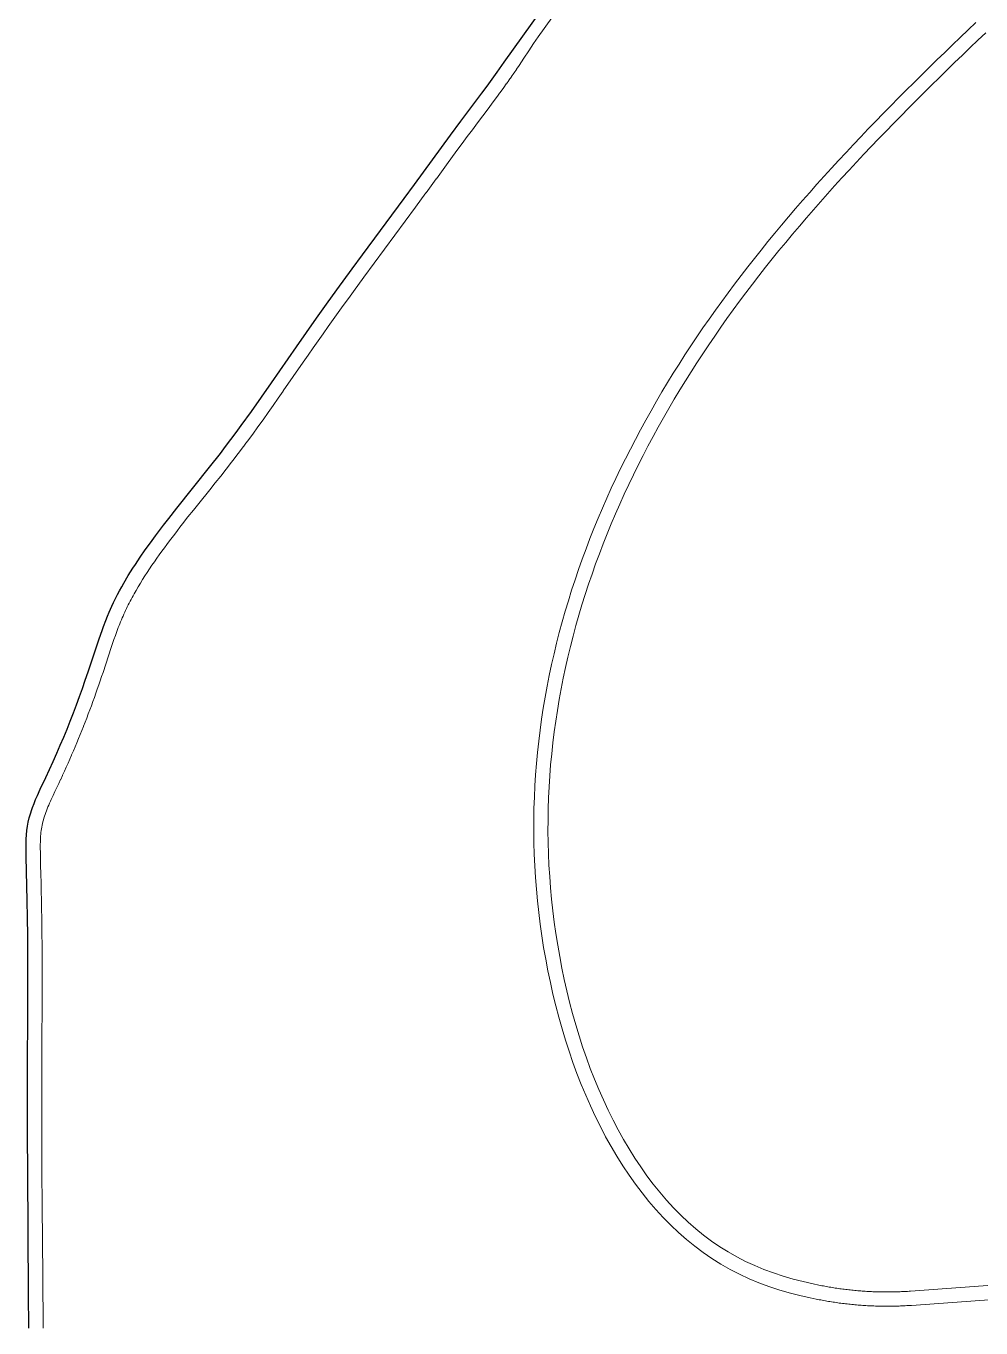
# Model space of a CAD drawing. Extents: x 709175 to 711772, y 7862468 to 7865374.
# Drawn here: x 709584.9 to 709920.1, y 7863947.5 to 7864404.4 of the extents above; entities that cross this region are included whole.
import ezdxf

# ---------------------------------------------------------------- set-up
doc = ezdxf.new("R2010")
doc.units = 0
doc.layers.add('Perimetro', color=1, linetype='Continuous')
doc.layers.add('TALHÕES', color=3, linetype='Continuous', lineweight=9, true_color=0x00ff00)

msp = doc.modelspace()

# ---------------------------------------------------------------- linework, layer by layer
at = {"layer": 'Perimetro', "color": 1}
msp.add_lwpolyline([(709585.92, 7863947.35), (709585.85, 7863959.61), (709585.52, 7864002.5), (709585.45, 7864014.75), (709585.44, 7864020.88), (709585.44, 7864033.15), (709585.59, 7864063.82), (709585.59, 7864073.02), (709585.57, 7864079.14), (709585.53, 7864085.26), (709585.45, 7864091.37), (709585.33, 7864097.48), (709584.98, 7864112.81), (709584.95, 7864114.36), (709584.93, 7864116.68), (709584.98, 7864118.99), (709585.07, 7864120.51), (709585.21, 7864122.03), (709585.41, 7864123.54), (709585.69, 7864125.03), (709586.04, 7864126.5), (709586.45, 7864127.96), (709586.93, 7864129.41), (709587.18, 7864130.13), (709587.73, 7864131.56), (709588.31, 7864132.99), (709588.93, 7864134.4), (709589.9, 7864136.52), (709591.9, 7864140.72), (709593.21, 7864143.53), (709594.49, 7864146.34), (709595.74, 7864149.16), (709596.96, 7864151.98), (709598.15, 7864154.8), (709599.31, 7864157.64), (709600.44, 7864160.48), (709601.55, 7864163.32), (709602.63, 7864166.18), (709603.69, 7864169.05), (709604.73, 7864171.92), (709605.74, 7864174.8), (709606.73, 7864177.7), (709610.59, 7864189.35), (709611.6, 7864192.24), (709612.13, 7864193.68), (709612.94, 7864195.83), (709613.51, 7864197.25), (709614.1, 7864198.66), (709615.03, 7864200.76), (709615.68, 7864202.14), (709616.35, 7864203.52), (709617.05, 7864204.88), (709617.76, 7864206.23), (709618.5, 7864207.58), (709619.26, 7864208.91), (709620.82, 7864211.55), (709622.46, 7864214.15), (709623.29, 7864215.44), (709625.01, 7864218), (709626.76, 7864220.52), (709628.56, 7864223.02), (709630.38, 7864225.5), (709633.15, 7864229.18), (709635.02, 7864231.61), (709637.86, 7864235.22), (709649.34, 7864249.57), (709653.12, 7864254.39), (709654.99, 7864256.81), (709656.84, 7864259.25), (709658.67, 7864261.7), (709660.48, 7864264.17), (709664.06, 7864269.14), (709667.6, 7864274.14), (709671.1, 7864279.17), (709679.82, 7864291.79), (709683.32, 7864296.82), (709686.85, 7864301.83), (709690.42, 7864306.82), (709694.01, 7864311.78), (709699.43, 7864319.21), (709703.06, 7864324.14), (709717.64, 7864343.85), (709721.27, 7864348.79), (709733.93, 7864366.11), (709737.57, 7864371.04), (709744.9, 7864380.84), (709746.73, 7864383.3), (709748.54, 7864385.77), (709750.32, 7864388.26), (709752.72, 7864391.72), (709808.97, 7864470.2)], dxfattribs=at)
at = {"layer": 'TALHÕES'}
for points in [[(709590.92, 7863947.37), (709590.89, 7863953.5), (709590.89, 7863953.5), (709590.85, 7863959.63), (709590.85, 7863959.64), (709590.81, 7863965.77), (709590.81, 7863965.77), (709590.71, 7863978.03), (709590.61, 7863990.28), (709590.52, 7864002.52), (709590.48, 7864008.64), (709590.45, 7864014.76), (709590.44, 7864020.88), (709590.43, 7864027), (709590.44, 7864033.12), (709590.47, 7864039.25), (709590.53, 7864051.53), (709590.56, 7864057.66), (709590.56, 7864057.67), (709590.59, 7864063.8), (709590.59, 7864063.81), (709590.6, 7864069.94), (709590.6, 7864069.95), (709590.59, 7864073.01), (709590.59, 7864073.02), (709590.59, 7864076.08), (709590.59, 7864076.09), (709590.57, 7864079.15), (709590.57, 7864079.17), (709590.55, 7864082.22), (709590.55, 7864082.24), (709590.53, 7864085.29), (709590.53, 7864085.31), (709590.49, 7864088.36), (709590.49, 7864088.38), (709590.45, 7864091.43), (709590.45, 7864091.45), (709590.39, 7864094.5), (709590.39, 7864094.52), (709590.33, 7864097.57), (709590.33, 7864097.58), (709590.27, 7864100.64), (709590.27, 7864100.65), (709590.19, 7864103.7), (709590.12, 7864106.78), (709590.05, 7864109.85), (709589.98, 7864112.9), (709589.95, 7864114.39), (709589.93, 7864115.88), (709589.93, 7864116.61), (709589.94, 7864117.32), (709589.95, 7864118.02), (709589.98, 7864118.71), (709590.01, 7864119.4), (709590.05, 7864120.07), (709590.11, 7864120.73), (709590.17, 7864121.38), (709590.25, 7864122.02), (709590.34, 7864122.65), (709590.44, 7864123.27), (709590.56, 7864123.89), (709590.7, 7864124.52), (709590.86, 7864125.15), (709591.03, 7864125.78), (709591.21, 7864126.42), (709591.41, 7864127.06), (709591.63, 7864127.71), (709591.86, 7864128.36), (709592.1, 7864129.01), (709592.36, 7864129.66), (709592.62, 7864130.32), (709592.9, 7864130.99), (709593.19, 7864131.66), (709593.48, 7864132.33), (709593.78, 7864132.99), (709594.41, 7864134.36), (709595.07, 7864135.76), (709595.74, 7864137.17), (709596.41, 7864138.57), (709596.42, 7864138.59), (709597.08, 7864139.99), (709597.09, 7864140.01), (709597.74, 7864141.41), (709597.75, 7864141.44), (709598.4, 7864142.84), (709598.41, 7864142.86), (709599.04, 7864144.27), (709599.05, 7864144.29), (709599.68, 7864145.7), (709599.69, 7864145.72), (709600.31, 7864147.13), (709600.32, 7864147.15), (709600.93, 7864148.56), (709600.94, 7864148.58), (709601.55, 7864149.99), (709601.56, 7864150.02), (709602.16, 7864151.43), (709602.16, 7864151.45), (709602.76, 7864152.86), (709602.76, 7864152.89), (709603.35, 7864154.3), (709603.36, 7864154.32), (709603.93, 7864155.74), (709603.94, 7864155.76), (709604.51, 7864157.18), (709604.52, 7864157.2), (709605.09, 7864158.62), (709605.09, 7864158.64), (709605.65, 7864160.07), (709605.66, 7864160.09), (709606.21, 7864161.51), (709606.22, 7864161.53), (709606.76, 7864162.96), (709606.77, 7864162.98), (709607.31, 7864164.41), (709607.32, 7864164.43), (709607.85, 7864165.86), (709607.85, 7864165.88), (709608.38, 7864167.31), (709608.39, 7864167.33), (709608.91, 7864168.77), (709608.92, 7864168.79), (709609.43, 7864170.23), (709609.44, 7864170.24), (709609.95, 7864171.69), (709609.95, 7864171.7), (709610.46, 7864173.15), (709610.46, 7864173.17), (709610.96, 7864174.61), (709610.97, 7864174.63), (709611.46, 7864176.08), (709611.47, 7864176.1), (709611.95, 7864177.54), (709611.96, 7864177.57), (709612.92, 7864180.49), (709612.93, 7864180.5), (709613.88, 7864183.4), (709614.83, 7864186.28), (709615.31, 7864187.7), (709615.8, 7864189.11), (709616.29, 7864190.51), (709616.8, 7864191.89), (709617.32, 7864193.29), (709617.59, 7864193.97), (709617.86, 7864194.65), (709618.13, 7864195.33), (709618.4, 7864196), (709618.68, 7864196.66), (709618.97, 7864197.32), (709619.26, 7864197.98), (709619.56, 7864198.64), (709619.86, 7864199.29), (709620.17, 7864199.95), (709620.48, 7864200.6), (709620.81, 7864201.25), (709621.13, 7864201.89), (709621.46, 7864202.54), (709621.8, 7864203.18), (709622.15, 7864203.83), (709622.5, 7864204.47), (709622.85, 7864205.11), (709623.21, 7864205.75), (709623.56, 7864206.36), (709624.3, 7864207.63), (709625.06, 7864208.89), (709625.84, 7864210.15), (709626.64, 7864211.41), (709627.45, 7864212.66), (709628.27, 7864213.9), (709629.11, 7864215.14), (709629.96, 7864216.38), (709630.83, 7864217.61), (709631.7, 7864218.84), (709632.58, 7864220.06), (709633.47, 7864221.28), (709634.37, 7864222.5), (709635.28, 7864223.71), (709636.19, 7864224.92), (709637.11, 7864226.12), (709638.03, 7864227.32), (709638.96, 7864228.52), (709639.89, 7864229.71), (709641.77, 7864232.1), (709643.67, 7864234.49), (709645.58, 7864236.88), (709649.41, 7864241.66), (709651.33, 7864244.05), (709651.34, 7864244.06), (709653.24, 7864246.45), (709653.26, 7864246.47), (709655.15, 7864248.86), (709655.17, 7864248.89), (709657.05, 7864251.3), (709657.07, 7864251.32), (709658.01, 7864252.53), (709658.02, 7864252.54), (709658.95, 7864253.76), (709658.96, 7864253.77), (709659.89, 7864254.99), (709659.9, 7864255.01), (709660.82, 7864256.23), (709660.83, 7864256.25), (709661.75, 7864257.47), (709661.76, 7864257.49), (709662.67, 7864258.71), (709662.69, 7864258.73), (709664.5, 7864261.2), (709664.52, 7864261.22), (709666.32, 7864263.7), (709666.33, 7864263.73), (709668.12, 7864266.22), (709668.13, 7864266.24), (709669.91, 7864268.74), (709669.92, 7864268.75), (709671.68, 7864271.26), (709671.69, 7864271.27), (709673.45, 7864273.79), (709673.46, 7864273.8), (709675.21, 7864276.32), (709675.21, 7864276.33), (709678.7, 7864281.37), (709682.18, 7864286.42), (709683.92, 7864288.93), (709685.66, 7864291.44), (709687.41, 7864293.94), (709689.16, 7864296.43), (709690.92, 7864298.92), (709692.69, 7864301.41), (709694.47, 7864303.89), (709696.26, 7864306.37), (709698.05, 7864308.84), (709699.84, 7864311.3), (709703.45, 7864316.24), (709707.08, 7864321.17), (709710.72, 7864326.09), (709714.37, 7864331.02), (709718.01, 7864335.94), (709718.02, 7864335.95), (709721.66, 7864340.88), (709721.66, 7864340.88), (709725.29, 7864345.82), (709725.3, 7864345.83), (709728.92, 7864350.78), (709728.93, 7864350.79), (709732.54, 7864355.74), (709736.14, 7864360.68), (709737.95, 7864363.14), (709739.75, 7864365.6), (709741.57, 7864368.04), (709743.39, 7864370.48), (709747.07, 7864375.38), (709747.07, 7864375.39), (709748.9, 7864377.83), (709748.92, 7864377.85), (709750.74, 7864380.31), (709750.75, 7864380.33), (709751.66, 7864381.57), (709751.67, 7864381.58), (709752.57, 7864382.82), (709752.59, 7864382.84), (709753.48, 7864384.08), (709753.5, 7864384.1), (709754.39, 7864385.35), (709754.4, 7864385.37), (709755.29, 7864386.63), (709755.3, 7864386.66), (709756.18, 7864387.92), (709756.2, 7864387.94), (709757.07, 7864389.21), (709757.09, 7864389.24), (709757.95, 7864390.52), (709757.97, 7864390.55), (709758.82, 7864391.83), (709758.83, 7864391.85), (709759.69, 7864393.14), (709759.69, 7864393.15), (709761.38, 7864395.73), (709762.22, 7864397), (709763.06, 7864398.26), (709763.89, 7864399.5), (709764.66, 7864400.63), (709809.89, 7864463.63)], [(709918.32, 7864405.7), (709915.57, 7864403.07), (709912.82, 7864400.44), (709910.08, 7864397.81), (709907.35, 7864395.16), (709904.63, 7864392.51), (709901.91, 7864389.86), (709899.2, 7864387.2), (709896.5, 7864384.52), (709893.81, 7864381.85), (709891.13, 7864379.16), (709888.46, 7864376.46), (709885.8, 7864373.75), (709883.16, 7864371.03), (709880.52, 7864368.31), (709877.9, 7864365.57), (709875.29, 7864362.82), (709872.7, 7864360.05), (709870.12, 7864357.28), (709867.56, 7864354.49), (709865.01, 7864351.69), (709862.48, 7864348.87), (709859.97, 7864346.04), (709857.47, 7864343.2), (709854.99, 7864340.34), (709852.53, 7864337.46), (709850.09, 7864334.57), (709847.67, 7864331.66), (709845.27, 7864328.74), (709842.89, 7864325.8), (709840.53, 7864322.83), (709838.2, 7864319.86), (709835.88, 7864316.86), (709833.59, 7864313.84), (709831.32, 7864310.81), (709829.08, 7864307.75), (709826.86, 7864304.67), (709824.67, 7864301.57), (709822.5, 7864298.45), (709820.36, 7864295.31), (709818.25, 7864292.15), (709816.16, 7864288.96), (709814.11, 7864285.76), (709812.08, 7864282.53), (709810.08, 7864279.28), (709808.12, 7864276.01), (709806.18, 7864272.72), (709804.28, 7864269.4), (709802.41, 7864266.07), (709800.58, 7864262.72), (709798.78, 7864259.34), (709797.01, 7864255.95), (709795.28, 7864252.54), (709793.59, 7864249.1), (709791.93, 7864245.65), (709790.32, 7864242.18), (709788.74, 7864238.68), (709787.2, 7864235.17), (709785.7, 7864231.64), (709784.24, 7864228.09), (709782.83, 7864224.52), (709781.46, 7864220.94), (709780.13, 7864217.33), (709778.84, 7864213.71), (709777.6, 7864210.07), (709776.4, 7864206.41), (709775.26, 7864202.73), (709774.15, 7864199.04), (709773.1, 7864195.33), (709772.09, 7864191.6), (709771.14, 7864187.85), (709770.23, 7864184.09), (709769.37, 7864180.31), (709768.57, 7864176.52), (709767.82, 7864172.7), (709767.12, 7864168.88), (709766.47, 7864165.03), (709765.88, 7864161.17), (709765.34, 7864157.3), (709764.86, 7864153.41), (709764.44, 7864149.5), (709764.07, 7864145.58), (709763.76, 7864141.65), (709763.51, 7864137.7), (709763.32, 7864133.74), (709763.19, 7864129.76), (709763.12, 7864125.76), (709763.11, 7864121.76), (709763.17, 7864117.74), (709763.29, 7864113.71), (709763.47, 7864109.66), (709763.71, 7864105.6), (709764.03, 7864101.53), (709764.4, 7864097.44), (709764.85, 7864093.34), (709765.36, 7864089.24), (709765.94, 7864085.13), (709766.59, 7864081.01), (709767.3, 7864076.9), (709768.09, 7864072.8), (709768.94, 7864068.7), (709769.86, 7864064.62), (709770.85, 7864060.56), (709771.92, 7864056.52), (709773.05, 7864052.5), (709774.25, 7864048.52), (709775.53, 7864044.57), (709776.87, 7864040.65), (709778.29, 7864036.77), (709779.78, 7864032.94), (709781.35, 7864029.16), (709782.99, 7864025.43), (709784.7, 7864021.76), (709786.49, 7864018.15), (709788.35, 7864014.6), (709790.29, 7864011.12), (709792.3, 7864007.71), (709794.39, 7864004.38), (709796.56, 7864001.13), (709798.8, 7863997.96), (709801.13, 7863994.89), (709803.53, 7863991.9), (709806.01, 7863989.01), (709808.57, 7863986.22), (709811.21, 7863983.53), (709813.94, 7863980.95), (709816.74, 7863978.49), (709819.63, 7863976.14), (709822.59, 7863973.92), (709825.64, 7863971.82), (709828.78, 7863969.85), (709831.99, 7863968.01), (709835.29, 7863966.32), (709838.66, 7863964.76), (709842.1, 7863963.34), (709845.6, 7863962.05), (709849.17, 7863960.87), (709852.78, 7863959.81), (709856.45, 7863958.86), (709860.16, 7863958.01), (709862.21, 7863957.6), (709862.74, 7863957.5), (709863.28, 7863957.39), (709863.82, 7863957.29), (709864.36, 7863957.19), (709864.91, 7863957.09), (709865.45, 7863956.99), (709865.99, 7863956.9), (709866.54, 7863956.81), (709867.08, 7863956.72), (709867.62, 7863956.63), (709868.17, 7863956.55), (709868.71, 7863956.47), (709869.26, 7863956.39), (709869.81, 7863956.31), (709870.35, 7863956.23), (709870.9, 7863956.16), (709871.45, 7863956.09), (709872, 7863956.02), (709872.55, 7863955.96), (709873.09, 7863955.89), (709873.64, 7863955.83), (709874.19, 7863955.77), (709874.74, 7863955.72), (709875.29, 7863955.66), (709875.84, 7863955.61), (709876.39, 7863955.56), (709876.94, 7863955.52), (709877.5, 7863955.47), (709878.05, 7863955.43), (709878.6, 7863955.39), (709879.15, 7863955.35), (709879.7, 7863955.32), (709880.25, 7863955.29), (709880.81, 7863955.26), (709881.36, 7863955.23), (709881.91, 7863955.21), (709882.46, 7863955.18), (709883.01, 7863955.16), (709883.57, 7863955.15), (709884.12, 7863955.13), (709884.67, 7863955.12), (709885.22, 7863955.11), (709885.78, 7863955.1), (709886.33, 7863955.1), (709886.88, 7863955.1), (709887.44, 7863955.1), (709887.99, 7863955.1), (709888.54, 7863955.1), (709889.09, 7863955.11), (709889.64, 7863955.12), (709890.2, 7863955.14), (709890.75, 7863955.15), (709891.3, 7863955.17), (709891.85, 7863955.19), (709892.4, 7863955.21), (709892.95, 7863955.24), (709893.51, 7863955.27), (709894.06, 7863955.3), (709894.61, 7863955.33), (709895.16, 7863955.37), (709895.7, 7863955.41), (710178.52, 7863976.11)], [(710190.2, 7863981.97), (709895.35, 7863960.39), (709894.82, 7863960.36), (709894.29, 7863960.32), (709893.76, 7863960.29), (709893.24, 7863960.26), (709892.71, 7863960.23), (709892.18, 7863960.21), (709891.65, 7863960.19), (709891.12, 7863960.17), (709890.6, 7863960.15), (709890.07, 7863960.13), (709889.54, 7863960.12), (709889.01, 7863960.11), (709888.48, 7863960.1), (709887.95, 7863960.1), (709887.42, 7863960.1), (709886.89, 7863960.1), (709886.36, 7863960.1), (709885.83, 7863960.1), (709885.3, 7863960.11), (709884.77, 7863960.12), (709884.24, 7863960.13), (709883.71, 7863960.15), (709883.18, 7863960.16), (709882.65, 7863960.18), (709882.12, 7863960.2), (709881.59, 7863960.23), (709881.06, 7863960.25), (709880.53, 7863960.28), (709880, 7863960.31), (709879.47, 7863960.34), (709878.94, 7863960.38), (709878.41, 7863960.42), (709877.88, 7863960.46), (709877.36, 7863960.5), (709876.83, 7863960.55), (709876.3, 7863960.59), (709875.77, 7863960.64), (709875.24, 7863960.69), (709874.71, 7863960.75), (709874.18, 7863960.8), (709873.66, 7863960.86), (709873.13, 7863960.92), (709872.6, 7863960.99), (709872.08, 7863961.05), (709871.55, 7863961.12), (709871.02, 7863961.19), (709870.5, 7863961.26), (709869.97, 7863961.34), (709869.45, 7863961.41), (709868.92, 7863961.49), (709868.4, 7863961.57), (709867.88, 7863961.66), (709867.35, 7863961.74), (709866.83, 7863961.83), (709866.31, 7863961.92), (709865.79, 7863962.01), (709865.27, 7863962.11), (709864.75, 7863962.2), (709864.23, 7863962.3), (709863.71, 7863962.4), (709863.18, 7863962.51), (709861.21, 7863962.9), (709857.64, 7863963.72), (709854.11, 7863964.63), (709850.65, 7863965.65), (709847.25, 7863966.77), (709843.92, 7863968), (709840.67, 7863969.35), (709837.48, 7863970.81), (709834.38, 7863972.41), (709831.35, 7863974.14), (709828.39, 7863975.99), (709825.51, 7863977.98), (709822.7, 7863980.08), (709819.97, 7863982.31), (709817.31, 7863984.65), (709814.72, 7863987.1), (709812.2, 7863989.66), (709809.75, 7863992.33), (709807.37, 7863995.09), (709805.07, 7863997.96), (709802.84, 7864000.92), (709800.68, 7864003.97), (709798.59, 7864007.1), (709796.57, 7864010.32), (709794.62, 7864013.61), (709792.75, 7864016.98), (709790.94, 7864020.42), (709789.21, 7864023.93), (709787.54, 7864027.5), (709785.95, 7864031.12), (709784.42, 7864034.81), (709782.97, 7864038.54), (709781.59, 7864042.32), (709780.27, 7864046.15), (709779.02, 7864050.01), (709777.85, 7864053.91), (709776.74, 7864057.83), (709775.7, 7864061.79), (709774.73, 7864065.77), (709773.82, 7864069.77), (709772.99, 7864073.78), (709772.22, 7864077.8), (709771.52, 7864081.83), (709770.88, 7864085.86), (709770.32, 7864089.9), (709769.82, 7864093.92), (709769.38, 7864097.94), (709769.01, 7864101.95), (709768.7, 7864105.94), (709768.46, 7864109.92), (709768.28, 7864113.89), (709768.17, 7864117.85), (709768.11, 7864121.79), (709768.12, 7864125.72), (709768.19, 7864129.63), (709768.32, 7864133.53), (709768.5, 7864137.42), (709768.75, 7864141.3), (709769.05, 7864145.16), (709769.41, 7864149), (709769.83, 7864152.83), (709770.3, 7864156.65), (709770.83, 7864160.45), (709771.41, 7864164.24), (709772.04, 7864168.01), (709772.73, 7864171.77), (709773.47, 7864175.51), (709774.26, 7864179.24), (709775.1, 7864182.95), (709775.99, 7864186.65), (709776.93, 7864190.33), (709777.92, 7864193.99), (709778.95, 7864197.64), (709780.04, 7864201.27), (709781.17, 7864204.89), (709782.34, 7864208.48), (709783.56, 7864212.07), (709784.83, 7864215.63), (709786.14, 7864219.18), (709787.49, 7864222.71), (709788.88, 7864226.22), (709790.31, 7864229.71), (709791.79, 7864233.19), (709793.31, 7864236.65), (709794.86, 7864240.09), (709796.45, 7864243.51), (709798.09, 7864246.92), (709799.75, 7864250.3), (709801.46, 7864253.67), (709803.2, 7864257.01), (709804.98, 7864260.34), (709806.79, 7864263.65), (709808.63, 7864266.94), (709810.51, 7864270.21), (709812.42, 7864273.45), (709814.36, 7864276.68), (709816.33, 7864279.89), (709818.33, 7864283.08), (709820.36, 7864286.25), (709822.42, 7864289.39), (709824.51, 7864292.52), (709826.62, 7864295.62), (709828.76, 7864298.7), (709830.93, 7864301.77), (709833.12, 7864304.81), (709835.34, 7864307.83), (709837.59, 7864310.83), (709839.85, 7864313.82), (709842.14, 7864316.79), (709844.45, 7864319.73), (709846.79, 7864322.67), (709849.15, 7864325.58), (709851.53, 7864328.48), (709853.92, 7864331.36), (709856.34, 7864334.22), (709858.78, 7864337.07), (709861.24, 7864339.91), (709863.72, 7864342.73), (709866.21, 7864345.54), (709868.72, 7864348.33), (709871.25, 7864351.12), (709873.8, 7864353.88), (709876.36, 7864356.64), (709878.93, 7864359.39), (709881.52, 7864362.12), (709884.13, 7864364.84), (709886.75, 7864367.55), (709889.38, 7864370.26), (709892.02, 7864372.95), (709894.68, 7864375.63), (709897.34, 7864378.31), (709900.02, 7864380.98), (709902.71, 7864383.64), (709905.41, 7864386.29), (709908.12, 7864388.93), (709910.83, 7864391.57), (709913.55, 7864394.21), (709916.29, 7864396.83), (709919.02, 7864399.46), (709921.77, 7864402.08)]]:
    msp.add_lwpolyline(points, dxfattribs=at)

doc.saveas('drawing.dxf')
